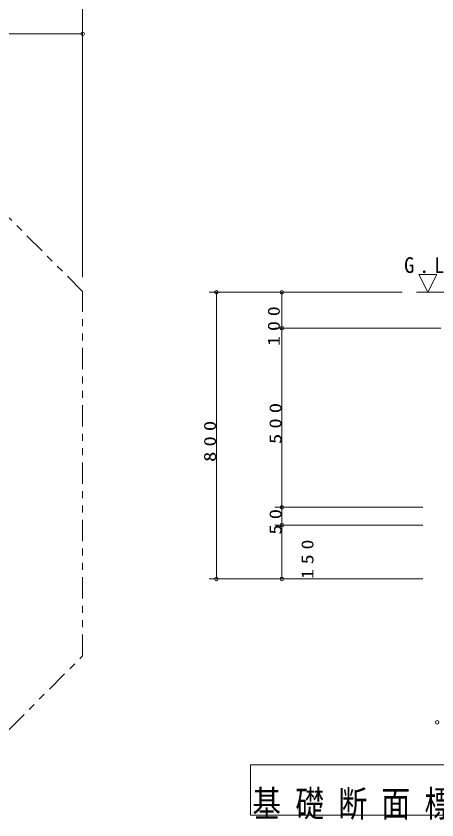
# Model space of a CAD drawing. Units: millimetres on the paper, with parts at other scales. Extents: x 0 to 420, y -594 to 297.
# Drawn here: x 279.4 to 338.1, y -474.8 to -362.6 of the extents above; entities that cross this region are included whole.
import ezdxf

# ---------------------------------------------------------------- set-up
doc = ezdxf.new("R2010")
doc.units = ezdxf.units.MM
doc.linetypes.add('USER3', pattern=[8, 3, -1, 1, -1, 1, -1])
for name, color, linetype, lineweight in [('0_2', 7, 'Continuous', 13), ('2D_DIMENSION', 7, 'Continuous', 13), ('2D_OUTLINE', 7, 'USER3', 13), ('3D_GLINE', 7, 'Continuous', 13), ('TEXT', 7, 'Continuous', 13)]:
    doc.layers.add(name, color=color, linetype=linetype, lineweight=lineweight)
doc.styles.add('ＭＳ ゴシック', font='')
doc.styles.get('ＭＳ ゴシック').set_extended_font_data('MS Gothic')

msp = doc.modelspace()

# ---------------------------------------------------------------- linework, layer by layer
at = {"layer": '0_2'}
for p, q in [((288.67, -365.072), (288.17, -365.072)), ((307.323, -401.139), (307.323, -401.639)), ((316.46, -401.139), (316.46, -401.639)), ((316.46, -406.139), (316.46, -405.639)), ((316.46, -406.139), (316.46, -406.639)), ((316.46, -431.139), (316.46, -430.639)), ((316.46, -431.139), (316.46, -430.639)), ((316.46, -433.634), (316.46, -434.134)), ((316.46, -433.634), (316.46, -434.134)), ((307.323, -441.134), (307.323, -440.634)), ((316.46, -441.134), (316.46, -440.634)), ((312.095, -467.096), (312.095, -474.096)), ((380.566, -467.096), (312.095, -467.096)), ((312.095, -474.096), (380.566, -474.096))]:
    msp.add_line(p, q, dxfattribs=at)
for centre in [(288.67, -365.072), (307.323, -401.139), (316.46, -401.139), (316.46, -406.139), (316.46, -406.139), (316.46, -431.139), (316.46, -431.139), (316.46, -433.634), (316.46, -433.634), (307.323, -441.134), (316.46, -441.134), (338.118, -461.139)]:
    msp.add_circle(centre, 0.25, dxfattribs=at)
at = {"layer": '2D_DIMENSION'}
for p, q in [((288.67, -399.021), (288.67, -337.195)), ((288.67, -399.021), (288.67, -364.072)), ((252.252, -365.072), (288.17, -365.072)), ((333.232, -401.139), (306.323, -401.139)), ((333.232, -401.139), (315.46, -401.139)), ((307.323, -401.639), (307.323, -440.634)), ((316.46, -401.639), (316.46, -405.639)), ((333.225, -406.139), (315.46, -406.139)), ((338.618, -406.139), (315.46, -406.139)), ((316.46, -406.639), (316.46, -430.639)), ((316.46, -430.639), (316.46, -430.139)), ((336.118, -431.139), (315.46, -431.139)), ((336.118, -431.139), (315.46, -431.139)), ((316.46, -431.139), (316.46, -433.634)), ((336.124, -433.634), (315.46, -433.634)), ((336.124, -433.634), (315.46, -433.634)), ((316.46, -434.134), (316.46, -440.634)), ((316.46, -434.134), (316.46, -434.634)), ((336.124, -441.134), (306.323, -441.134)), ((336.124, -441.134), (315.46, -441.134))]:
    msp.add_line(p, q, dxfattribs=at)
at = {"layer": '2D_OUTLINE'}
for p, q in [((288.67, -401.021), (267.061, -379.412)), ((288.67, -451.88), (288.67, -401.021)), ((267.061, -473.489), (288.67, -451.88))]:
    msp.add_line(p, q, dxfattribs=at)
at = {"layer": '3D_GLINE'}
msp.add_line((335.232, -401.139), (347.118, -401.139), dxfattribs=at)
at = {"layer": 'TEXT'}
for p, q in [((335.558, -398.639), (336.808, -401.139)), ((338.058, -398.639), (335.558, -398.639)), ((336.808, -401.139), (338.058, -398.639))]:
    msp.add_line(p, q, dxfattribs=at)

# ---------------------------------------------------------------- texts
at = {"layer": '2D_DIMENSION', "char_height": 1.686, "attachment_point": 7, "rotation": 90, "style": 'ＭＳ ゴシック'}
for s, insert in [('\\T1.5;\\W1.2;100', (316.194, -408.6)), ('\\T1.5;\\W1.25;500', (316.426, -422.308)), ('\\T1.5;\\W1.25;800', (307.29, -424.805)), ('\\T1.5;\\W1.25;50', (316.426, -434.96)), ('\\T1.5;\\W1.2;150', (320.892, -441.15))]:
    msp.add_mtext(s, dxfattribs=dict(at, insert=insert))
at = {"layer": 'TEXT', "attachment_point": 7, "style": 'ＭＳ ゴシック'}
for s, insert, char_height in [('\\T1.48;\\W0.95;G.L.', (333.507, -398.476), 2.199), ('\\T1.5;\\W0.8;基礎断面標準図\\~S=1／20', (312.345, -474.763), 3.666)]:
    msp.add_mtext(s, dxfattribs=dict(at, insert=insert, char_height=char_height))

doc.saveas('drawing.dxf')
